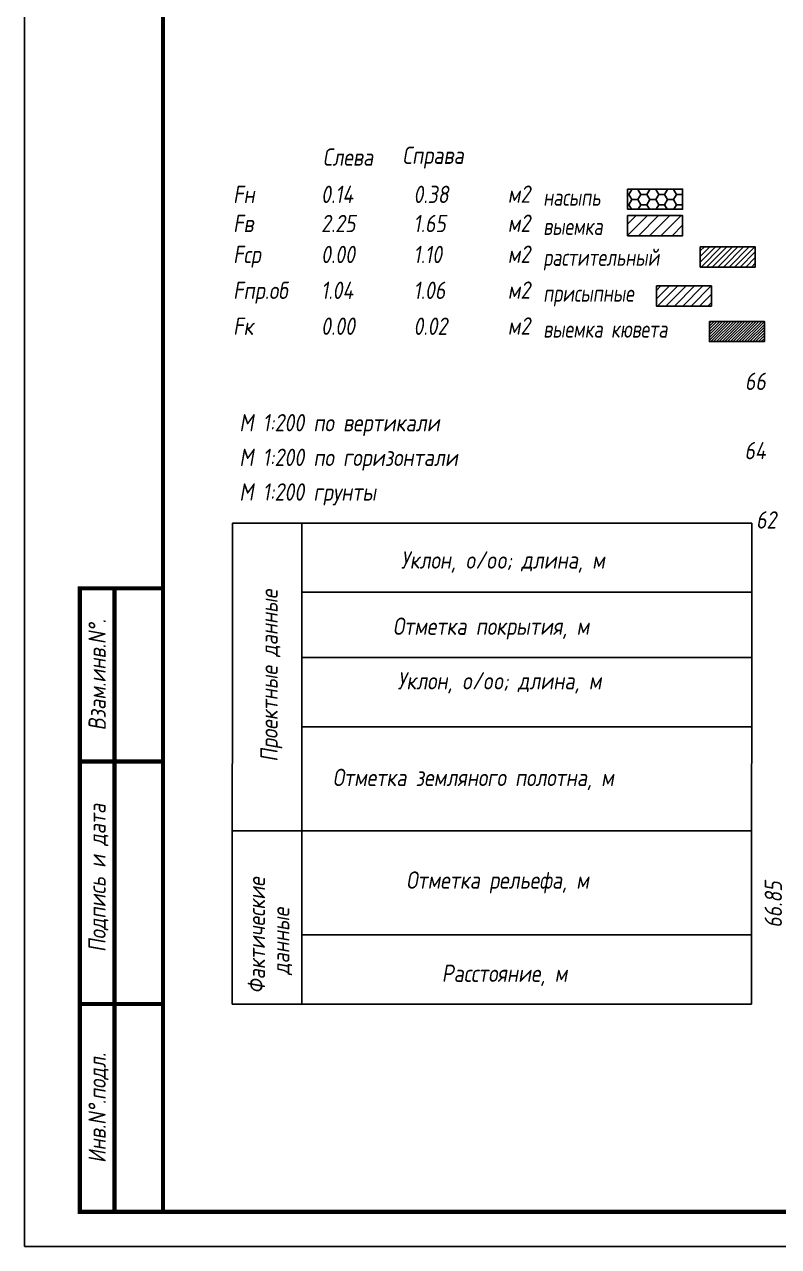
# Model space of a CAD drawing. Extents: x -717 to 1451, y -133302 to 233.
# Drawn here: x -30.1 to 78.8, y -40281.4 to -40105 of the extents above; entities that cross this region are included whole.
import ezdxf
from ezdxf.enums import TextEntityAlignment as Align

# ---------------------------------------------------------------- set-up
doc = ezdxf.new("R2010")
doc.units = 0
for name, color, linetype in [('Зарамочное оформление', 7, 'Continuous'), ('Код_510', 7, 'Continuous'), ('Линейка абсолютных высот', 7, 'Continuous'), ('Объем выемки', 7, 'Continuous'), ('Объем кюветов', 7, 'Continuous'), ('Объем насыпи', 7, 'Continuous'), ('Объем присыпных обочин', 7, 'Continuous'), ('Объем срезки растительного слоя', 7, 'Continuous'), ('Объём_2650', 7, 'Continuous'), ('Таблица', 7, 'Continuous')]:
    doc.layers.add(name, color=color, linetype=linetype)
for name, color, linetype, true_color in [('Объём_2563', 7, 'Continuous', 0xff8000), ('Объём_2570', 7, 'Continuous', 0x80ff00), ('Объём_2600', 7, 'Continuous', 0x808000), ('Объём_2620', 2, 'Continuous', 0xffff00)]:
    doc.layers.add(name, color=color, linetype=linetype, true_color=true_color)
doc.styles.add('М', font='romand.shx', dxfattribs={"width": 0.8, "oblique": 10, "height": 2.5})

# ---------------------------------------------------------------- blocks, each defined once
blk = doc.blocks.new('условные обозначения')
at = {"layer": 'Объём_2563'}
h = blk.add_hatch(dxfattribs=at)
h.set_pattern_fill('ANSI31', color=256, scale=0.3)
h.set_pattern_definition([(45, (-34.5, -100.5), (-0.673519, 0.673519), [])])
h.paths.add_polyline_path([(18.26, 7.53), (27.08, 7.53), (27.08, 4.62), (18.26, 4.62)])
at = {"layer": 'Объём_2570'}
h = blk.add_hatch(dxfattribs=at)
h.set_pattern_fill('ANSI31', color=3, scale=0.2)
h.set_pattern_definition([(45, (-32.9034, -100.5), (-0.4490128, 0.4490128), [])])
h.paths.add_polyline_path([(25.29, 13.16), (34.12, 13.16), (34.12, 10.25), (25.29, 10.25)])
at = {"layer": 'Объём_2600'}
h = blk.add_hatch(dxfattribs=at)
h.set_pattern_fill('ANSI31', color=6, scale=0.4)
h.set_pattern_definition([(45, (-34.5, -100.5), (-0.898026, 0.898026), [])])
h.paths.add_polyline_path([(13.63, 17.67), (22.46, 17.67), (22.46, 14.76), (13.63, 14.76)])
at = {"layer": 'Объём_2620'}
h = blk.add_hatch(dxfattribs=at)
h.set_pattern_fill('ANSI31', color=2, scale=0.1)
h.set_pattern_definition([(45, (-33.755, -100.5), (-0.2245064, 0.2245064), [])])
h.paths.add_polyline_path([(26.75, 2.41), (35.57, 2.41), (35.57, -0.5), (26.75, -0.5)])
at = {"layer": 'Объём_2650'}
h = blk.add_hatch(dxfattribs=at)
h.set_pattern_fill('HONEY', color=5, scale=0.3)
h.set_pattern_definition([(0, (-34.5, -100.5), (1.42875, 0.824889), [0.9525, -1.905]), (120, (-34.5, -100.5), (-1.42875, 0.824889), [0.9525, -1.905]), (60, (-34.5, -100.5), (3e-09, 1.6497784), [-1.905, 0.9525])])
h.paths.add_polyline_path([(13.63, 21.49), (22.46, 21.49), (22.46, 18.58), (13.63, 18.58)])
at = {"layer": 'Объём_2563'}
blk.add_lwpolyline([(18.26, 7.53), (27.08, 7.53), (27.08, 4.62), (18.26, 4.62)], close=True, dxfattribs=at)
at = {"layer": 'Объём_2620', "color": 2}
blk.add_lwpolyline([(26.75, 2.41), (35.57, 2.41), (35.57, -0.5), (26.75, -0.5)], close=True, dxfattribs=at)
at = {"layer": 'Объём_2650', "color": 5}
blk.add_lwpolyline([(13.63, 21.49), (22.46, 21.49), (22.46, 18.58), (13.63, 18.58)], close=True, dxfattribs=at)
at = {"layer": 'Объём_2650', "color": 6}
blk.add_lwpolyline([(13.63, 17.67), (22.46, 17.67), (22.46, 14.76), (13.63, 14.76)], close=True, dxfattribs=at)
at = {"layer": 'Объём_2650', "color": 3}
blk.add_lwpolyline([(25.29, 13.16), (34.12, 13.16), (34.12, 10.25), (25.29, 10.25)], close=True, dxfattribs=at)
at = {"layer": 'Объем насыпи', "color": 1, "style": 'М', "oblique": 10, "width": 0.8}
for s, p in [('насыпь', (0.09, 19.09)), ('выемка', (0.09, 14.89)), ('растительный', (0.09, 10.42)), ('присыпные', (0.09, 5.24)), ('выемка кювета', (0.09, 0.06))]:
    blk.add_text(s, height=2.5, dxfattribs=at).set_placement(p)

msp = doc.modelspace()

# ---------------------------------------------------------------- linework, layer by layer
at = {"layer": 'Таблица', "linetype": 'Continuous', "flags": 128}
for points in [[(0, -40177), (-0.054, -40246.421)], [(75, -40177), (0, -40177)], [(10, -40177), (10, -40246.421)], [(74.946, -40246.421), (75, -40177)], [(10, -40187), (75, -40187)], [(10, -40196.421), (75, -40196.421)], [(9.946, -40206.421), (74.946, -40206.421)], [(-0.054, -40221.421), (74.946, -40221.421)], [(9.946, -40236.421), (74.946, -40236.421)], [(-0.054, -40246.421), (74.946, -40246.421)]]:
    msp.add_lwpolyline(points, dxfattribs=at)

# ---------------------------------------------------------------- block references
at = {"layer": 'Объём_2570', "xscale": 0.9}
msp.add_blockref('условные обозначения', (44.779, -40150.302), dxfattribs=at)

# ---------------------------------------------------------------- texts
at = {"style": 'М', "oblique": 10, "width": 0.8}
msp.add_text('М 1:200 грунты', height=2.5, dxfattribs=at).set_placement((0.973, -40173.769))
at = {"layer": 'Код_510', "style": 'М', "oblique": 10, "width": 0.8}
msp.add_text('66.85', height=2.5, rotation=90, dxfattribs=at).set_placement((78.089, -40235.421), align=Align.MIDDLE_LEFT)
at = {"layer": 'Линейка абсолютных высот', "style": 'М', "oblique": 10, "width": 0.8}
for s, p in [('66', (77, -40156.549)), ('64', (77, -40166.549)), ('62', (78.525, -40176.549))]:
    msp.add_text(s, height=2.5, dxfattribs=at).set_placement(p, align=Align.MIDDLE_RIGHT)
at = {"layer": 'Объем выемки', "style": 'М', "oblique": 10, "width": 0.8}
for s, p in [('Fв', (0.085, -40135.019)), ('2.25', (12.785, -40135.019)), ('1.65', (26.126, -40135.019)), ('м2', (39.731, -40134.985))]:
    msp.add_text(s, height=2.5, dxfattribs=at).set_placement(p)
at = {"layer": 'Объем кюветов', "style": 'М', "oblique": 10, "width": 0.8}
for s, p in [('Fк', (0.085, -40149.844)), ('0.00', (12.785, -40149.844)), ('0.02', (26.126, -40149.844)), ('м2', (39.731, -40149.81))]:
    msp.add_text(s, height=2.5, dxfattribs=at).set_placement(p)
at = {"layer": 'Объем насыпи', "style": 'М', "oblique": 10, "width": 0.8}
for s, p in [('Слева', (13.029, -40125.433)), ('Справа', (24.522, -40125.166)), ('Fн', (0.085, -40130.814)), ('0.14', (12.785, -40130.814)), ('0.38', (26.126, -40130.814)), ('м2', (39.731, -40130.781))]:
    msp.add_text(s, height=2.5, dxfattribs=at).set_placement(p)
at = {"layer": 'Объем присыпных обочин', "style": 'М', "oblique": 10, "width": 0.8}
for s, p in [('Fпр.об', (0.085, -40144.665)), ('1.04', (12.785, -40144.665)), ('1.06', (26.126, -40144.665)), ('м2', (39.731, -40144.632))]:
    msp.add_text(s, height=2.5, dxfattribs=at).set_placement(p)
at = {"layer": 'Объем срезки растительного слоя', "style": 'М', "oblique": 10, "width": 0.8}
for s, p in [('Fср', (0.085, -40139.487)), ('0.00', (12.785, -40139.487)), ('1.10', (26.126, -40139.487)), ('м2', (39.731, -40139.453))]:
    msp.add_text(s, height=2.5, dxfattribs=at).set_placement(p)
at = {"layer": 'Таблица', "style": 'М', "oblique": 10, "width": 0.8}
for s, p in [('М 1:200 по вертикали', (0.973, -40163.769)), ('М 1:200 по горизонтали', (0.973, -40168.769)), ('Уклон, o/oo; длина, м', (24.315, -40183.584)), ('Отметка покрытия, м', (23.148, -40193.139)), ('Уклон, o/oo; длина, м', (23.824, -40201.017)), ('Отметка земляного полотна, м', (14.462, -40214.965)), ('Отметка рельефа, м', (25.077, -40229.777)), ('Расстояние, м', (30.202, -40243.23))]:
    msp.add_text(s, height=2.5, dxfattribs=at).set_placement(p)
for s, p in [('Проектные данные ', (6.519, -40211.466)), ('Фактические ', (4.698, -40244.92)), ('данные', (8.204, -40242.215))]:
    msp.add_text(s, height=2.5, rotation=90, dxfattribs=at).set_placement(p)

# ---------------------------------------------------------------- wipeouts: each hides what was drawn before it
msp.add_wipeout([(-10.054, -40186.421), (-22.054, -40186.421), (-22.054, -40276.421), (-10.054, -40276.421)]).dxf.layer = 'Зарамочное оформление'

# ---------------------------------------------------------------- next in the draw order: linework, layer by layer
at = {"flags": 128}
msp.add_lwpolyline([(-30.054, -40281.421), (389.946, -40281.421), (389.946, -39984.421), (-30.054, -39984.421)], close=True, dxfattribs=at)
at = {"const_width": 0.6, "flags": 128}
msp.add_lwpolyline([(-10.054, -40276.421), (384.946, -40276.421), (384.946, -39989.421), (-10.054, -39989.421)], close=True, dxfattribs=at)
at = {"layer": 'Зарамочное оформление', "linetype": 'Continuous', "lineweight": -3, "const_width": 0.6, "flags": 128}
for points in [[(-10.054, -40276.421), (-22.054, -40276.421), (-22.054, -40186.421), (-10.054, -40186.421)], [(-17.054, -40276.421), (-17.054, -40186.421)], [(-22.054, -40211.421), (-10.054, -40211.421)], [(-22.054, -40246.421), (-10.054, -40246.421)]]:
    msp.add_lwpolyline(points, dxfattribs=at)

# ---------------------------------------------------------------- next in the draw order: texts
at = {"layer": 'Зарамочное оформление', "lineweight": 15, "style": 'М', "oblique": 10, "width": 0.8}
for s, p in [('Взам.инв.N%%d.', (-19.554, -40198.921)), ('Подпись и дата', (-19.572, -40228.227)), ('Инв.N%%d.подл.', (-19.554, -40261.421))]:
    msp.add_text(s, height=2.5, rotation=90, dxfattribs=at).set_placement(p, align=Align.MIDDLE_CENTER)

doc.saveas('drawing.dxf')
